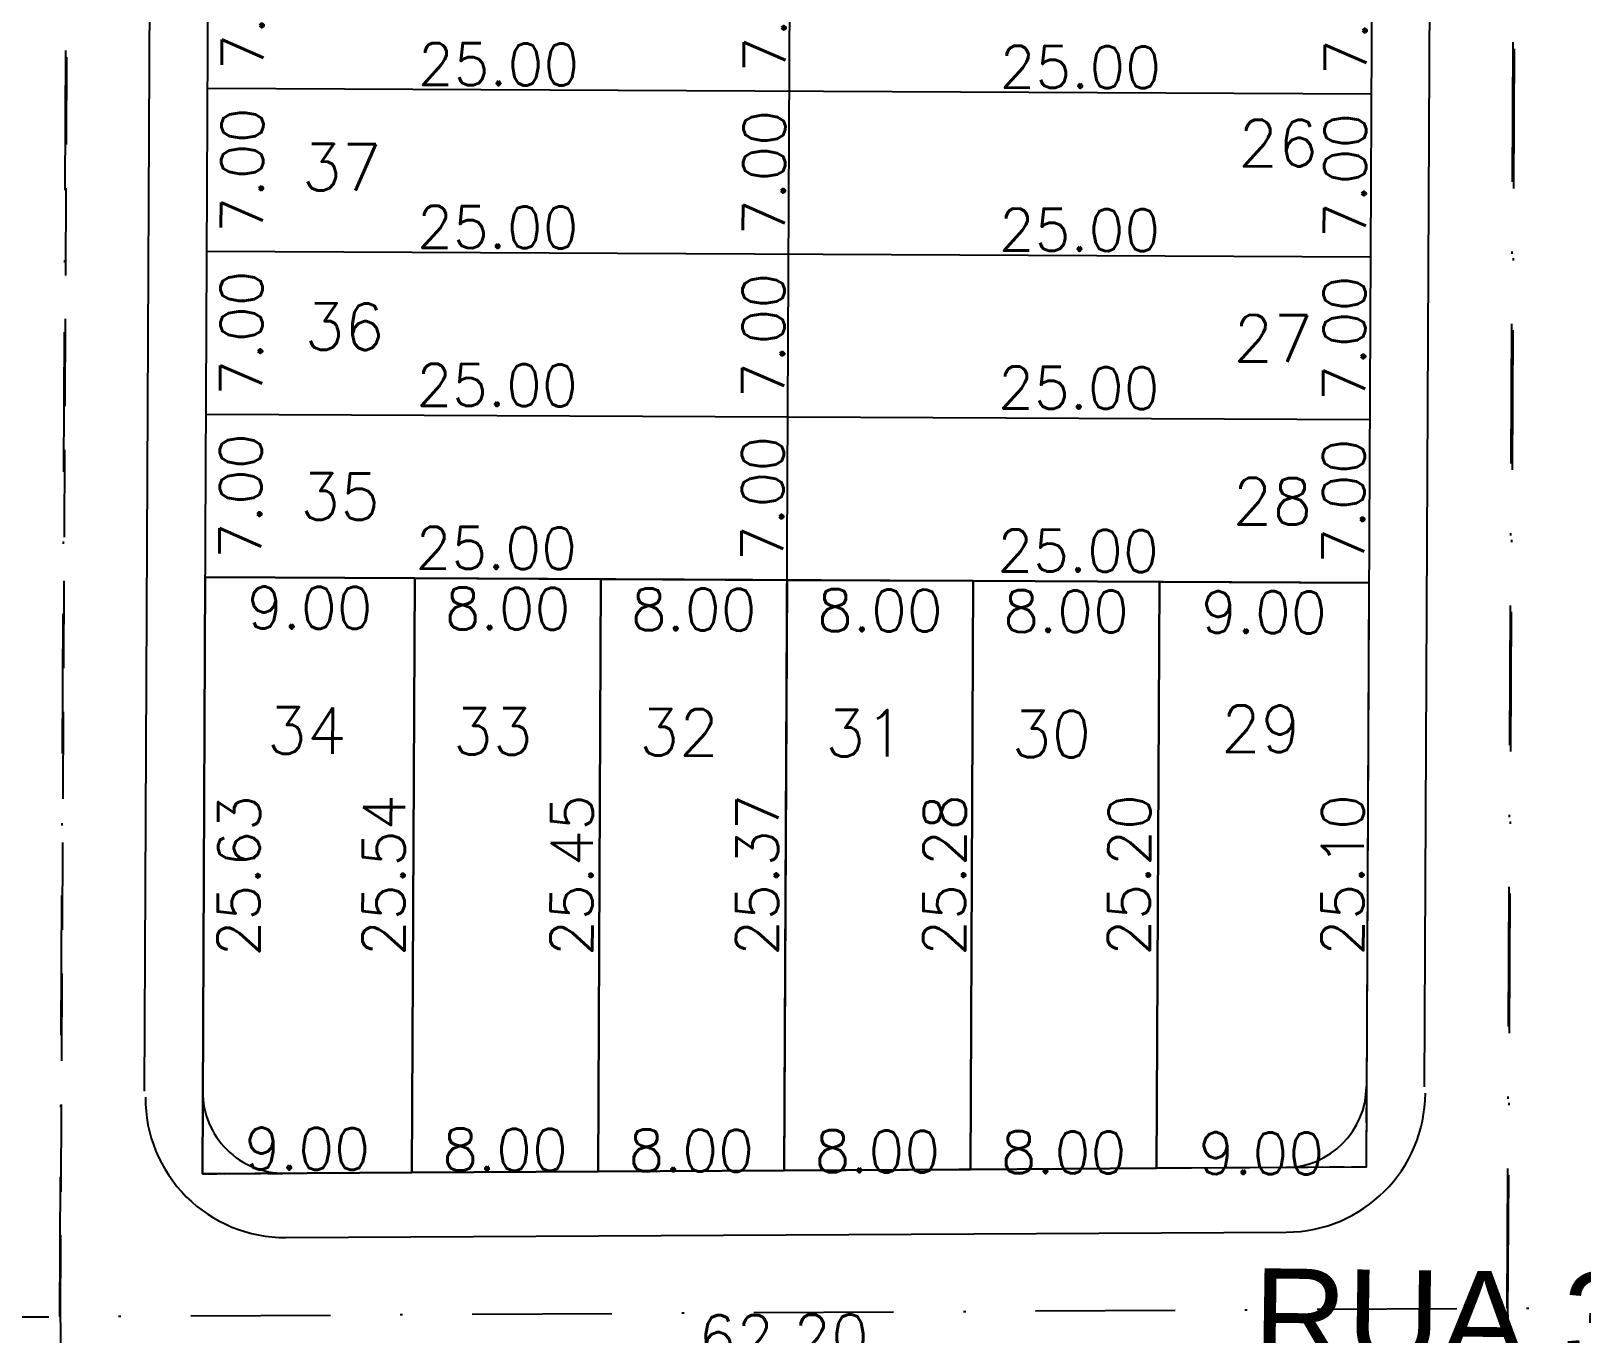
# Model space of a CAD drawing. Header units: millimetres. Extents: x -4430026 to 4783824, y 584 to 9593110.
# Drawn here: x 2183.2 to 2249.8, y 1505 to 1561 of the extents above; entities that cross this region are included whole.
import ezdxf
from ezdxf.enums import TextEntityAlignment as Align

# ---------------------------------------------------------------- set-up
doc = ezdxf.new("R2010")
doc.units = ezdxf.units.MM
for name, pattern in [('DASHDOT', [1, 0.5, -0.25, 0, -0.25]), ('HIDDEN', [0.375, 0.25, -0.125]), ('HIDDEN2', [0.1875, 0.125, -0.0625])]:
    doc.linetypes.add(name, pattern=pattern)
for name, color, linetype in [('boundary filipe', 6, 'Continuous'), ('BOUNDARY LOTES', 2, 'Continuous'), ('Calçada', 1, 'Continuous'), ('CANTOS', 9, 'HIDDEN'), ('Cota', 8, 'Continuous'), ('COTAS', 8, 'Continuous'), ('curvas', 4, 'Continuous'), ('EIXO DAS VIAS', 252, 'DASHDOT'), ('Lotes', 2, 'Continuous'), ('Nomes de Ruas', 3, 'Continuous'), ('Numero de lotes', 5, 'Continuous'), ('Projeção', 8, 'HIDDEN2'), ('QUADRA', 4, 'Continuous')]:
    doc.layers.add(name, color=color, linetype=linetype)
doc.styles.add('arcad1', font='romans.shx')
doc.styles.add('ARIAL', font='arial.ttf', dxfattribs={"height": 0.25})
doc.styles.add('ROMANS', font='romans.shx')
doc.dimstyles.new('BOLA100', dxfattribs={"dimscale": 0, "dimtxt": 1.9, "dimasz": 0.18, "dimexe": 0.18, "dimexo": 0.063, "dimgap": 0, "dimtad": 1, "dimzin": 4, "dimdsep": 46, "dimtxsty": 'ROMANS', "dimcen": 0.09, "dimse1": 1, "dimse2": 1, "dimsd1": 1, "dimsd2": 1, "dimclrt": 256, "dimaunit": 1, "dimadec": 4, "dimazin": 0, "dimtfac": 1.2, "dimtix": 1, "dimtmove": 2, "dimatfit": 3, "dimfxl": 1, "dimtvp": 2, "dimtolj": 1, "dimtzin": 4, "dimarcsym": 0})
doc.dimstyles.get("Standard").update_dxf_attribs({"dimtxt": 0.18, "dimasz": 0.18, "dimexe": 0.18, "dimexo": 0.0625, "dimgap": 0.09, "dimtad": 0, "dimtih": 1, "dimtoh": 1, "dimdec": 4, "dimzin": 0, "dimdsep": 46, "dimtxsty": 'Standard', "dimcen": 0.09, "dimadec": 0, "dimazin": 0, "dimtfac": 1, "dimtdec": 4, "dimtofl": 0, "dimtmove": 0, "dimatfit": 3, "dimfxl": 1, "dimtolj": 1, "dimtzin": 0, "dimarcsym": 0})

# ---------------------------------------------------------------- blocks, each defined once
blk = doc.blocks.new('*D14055')
at = {"layer": 'DEFPOINTS', "color": 0, "linetype": 'ByBlock'}
for p in [(2184.43, 1505.75), (2122.228, 1505.388), (2184.441, 1503.889)]:
    blk.add_point(p, dxfattribs=at)
at = {"layer": 'COTAS', "linetype": 'ByBlock', "insert": (2153.334, 1504.658), "char_height": 1.9, "attachment_point": 5, "rotation": 0.33364, "style": 'ROMANS'}
blk.add_mtext('\\A1;62.20', dxfattribs=at)
blk = doc.blocks.new('*D14056')
at = {"layer": 'DEFPOINTS', "color": 0, "linetype": 'ByBlock'}
for p in [(2184.43, 1505.75), (2246.633, 1506.112), (2246.644, 1504.104)]:
    blk.add_point(p, dxfattribs=at)
at = {"layer": 'COTAS', "linetype": 'ByBlock', "insert": (2215.538, 1504.873), "char_height": 1.9, "attachment_point": 5, "rotation": 0.33364, "style": 'ROMANS'}
blk.add_mtext('\\A1;62.20', dxfattribs=at)
blk = doc.blocks.new('*D14057')
at = {"layer": 'DEFPOINTS', "color": 0, "linetype": 'ByBlock'}
for p in [(2308.835, 1506.475), (2246.633, 1506.112), (2308.856, 1502.875)]:
    blk.add_point(p, dxfattribs=at)
at = {"layer": 'COTAS', "linetype": 'ByBlock', "insert": (2277.739, 1508.236), "char_height": 1.9, "attachment_point": 5, "rotation": 0.33364, "style": 'ROMANS'}
blk.add_mtext('\\A1;62.20', dxfattribs=at)
blk = doc.blocks.new('*D14069')
at = {"layer": 'DEFPOINTS', "color": 0, "linetype": 'ByBlock'}
for p in [(2185.456, 1722.27), (2184.43, 1505.75), (2186.709, 1505.739)]:
    blk.add_point(p, dxfattribs=at)
at = {"layer": 'COTAS', "linetype": 'ByBlock', "insert": (2186.272, 1614.004), "char_height": 1.9, "attachment_point": 5, "rotation": 89.72858, "style": 'ROMANS'}
blk.add_mtext('\\A1;216.52', dxfattribs=at)
blk = doc.blocks.new('*D14070')
at = {"layer": 'DEFPOINTS', "color": 0, "linetype": 'ByBlock'}
for p in [(2247.539, 1697.383), (2246.633, 1506.112), (2248.635, 1506.103)]:
    blk.add_point(p, dxfattribs=at)
at = {"layer": 'COTAS', "linetype": 'ByBlock', "insert": (2248.138, 1601.743), "char_height": 1.9, "attachment_point": 5, "rotation": 89.72858, "style": 'ROMANS'}
blk.add_mtext('\\A1;191.27', dxfattribs=at)
blk = doc.blocks.new('*D14195')
at = {"layer": 'DEFPOINTS', "color": 0, "linetype": 'ByBlock'}
for p in [(2184.43, 1505.75), (2122.228, 1505.388), (2184.442, 1503.742)]:
    blk.add_point(p, dxfattribs=at)
at = {"layer": 'COTAS', "linetype": 'ByBlock', "insert": (2153.335, 1504.511), "char_height": 1.9, "attachment_point": 5, "rotation": 0.33364, "style": 'ROMANS'}
blk.add_mtext('\\A1;62.20', dxfattribs=at)
blk = doc.blocks.new('*D9943')
at = {"layer": 'DEFPOINTS', "color": 0}
for p in [(2190.814, 1565.516), (2190.78, 1558.517), (2195.884, 1558.492)]:
    blk.add_point(p, dxfattribs=at)
at = {"layer": 'Cota', "color": 41, "insert": (2192.301, 1562.009), "char_height": 1.8, "attachment_point": 5, "rotation": 89.72858, "style": 'ROMANS'}
blk.add_mtext('\\A1;7.00', dxfattribs=at)
blk = doc.blocks.new('*D9944')
at = {"layer": 'DEFPOINTS', "color": 0}
for p in [(2190.78, 1558.517), (2190.747, 1551.517), (2195.851, 1551.492)]:
    blk.add_point(p, dxfattribs=at)
at = {"layer": 'Cota', "color": 41, "insert": (2192.268, 1555.009), "char_height": 1.8, "attachment_point": 5, "rotation": 89.72858, "style": 'ROMANS'}
blk.add_mtext('\\A1;7.00', dxfattribs=at)
blk = doc.blocks.new('*D9945')
at = {"layer": 'DEFPOINTS', "color": 0}
for p in [(2190.747, 1551.517), (2190.714, 1544.517), (2195.818, 1544.493)]:
    blk.add_point(p, dxfattribs=at)
at = {"layer": 'Cota', "color": 41, "insert": (2192.234, 1548.01), "char_height": 1.8, "attachment_point": 5, "rotation": 89.72858, "style": 'ROMANS'}
blk.add_mtext('\\A1;7.00', dxfattribs=at)
blk = doc.blocks.new('*D9946')
at = {"layer": 'DEFPOINTS', "color": 0}
for p in [(2190.714, 1544.517), (2190.681, 1537.517), (2195.785, 1537.493)]:
    blk.add_point(p, dxfattribs=at)
at = {"layer": 'Cota', "color": 41, "insert": (2192.201, 1541.01), "char_height": 1.8, "attachment_point": 5, "rotation": 89.72858, "style": 'ROMANS'}
blk.add_mtext('\\A1;7.00', dxfattribs=at)
blk = doc.blocks.new('*D9947')
at = {"layer": 'DEFPOINTS', "color": 0}
for p in [(2190.681, 1537.517), (2190.559, 1511.886), (2195.663, 1511.862)]:
    blk.add_point(p, dxfattribs=at)
at = {"layer": 'Cota', "color": 41, "insert": (2192.124, 1524.694), "char_height": 1.8, "attachment_point": 5, "rotation": 89.72858, "style": 'ROMANS'}
blk.add_mtext('\\A1;25.63', dxfattribs=at)
blk = doc.blocks.new('*D9966')
at = {"layer": 'DEFPOINTS', "color": 0}
for p in [(2213.245, 1565.41), (2213.211, 1558.41), (2218.315, 1558.386)]:
    blk.add_point(p, dxfattribs=at)
at = {"layer": 'Cota', "color": 41, "insert": (2214.732, 1561.903), "char_height": 1.8, "attachment_point": 5, "rotation": 89.72858, "style": 'ROMANS'}
blk.add_mtext('\\A1;7.00', dxfattribs=at)
blk = doc.blocks.new('*D9967')
at = {"layer": 'DEFPOINTS', "color": 0}
for p in [(2213.211, 1558.41), (2213.178, 1551.41), (2218.282, 1551.386)]:
    blk.add_point(p, dxfattribs=at)
at = {"layer": 'Cota', "color": 41, "insert": (2214.699, 1554.903), "char_height": 1.8, "attachment_point": 5, "rotation": 89.72858, "style": 'ROMANS'}
blk.add_mtext('\\A1;7.00', dxfattribs=at)
blk = doc.blocks.new('*D10439')
at = {"layer": 'DEFPOINTS', "color": 0}
for p in [(2213.178, 1551.41), (2213.145, 1544.41), (2218.249, 1544.386)]:
    blk.add_point(p, dxfattribs=at)
at = {"layer": 'Cota', "color": 41, "insert": (2214.665, 1547.903), "char_height": 1.8, "attachment_point": 5, "rotation": 89.72858, "style": 'ROMANS'}
blk.add_mtext('\\A1;7.00', dxfattribs=at)
blk = doc.blocks.new('*D10440')
at = {"layer": 'DEFPOINTS', "color": 0}
for p in [(2213.145, 1544.41), (2213.112, 1537.411), (2218.216, 1537.386)]:
    blk.add_point(p, dxfattribs=at)
at = {"layer": 'Cota', "color": 41, "insert": (2214.632, 1540.903), "char_height": 1.8, "attachment_point": 5, "rotation": 89.72858, "style": 'ROMANS'}
blk.add_mtext('\\A1;7.00', dxfattribs=at)
blk = doc.blocks.new('*D10459')
at = {"layer": 'DEFPOINTS', "color": 0}
for p in [(2238.209, 1565.292), (2238.176, 1558.292), (2243.28, 1558.268)]:
    blk.add_point(p, dxfattribs=at)
at = {"layer": 'Cota', "color": 41, "insert": (2239.696, 1561.785), "char_height": 1.8, "attachment_point": 5, "rotation": 89.72858, "style": 'ROMANS'}
blk.add_mtext('\\A1;7.00', dxfattribs=at)
blk = doc.blocks.new('*D10460')
at = {"layer": 'DEFPOINTS', "color": 0}
for p in [(2238.176, 1558.292), (2238.143, 1551.292), (2243.247, 1551.268)]:
    blk.add_point(p, dxfattribs=at)
at = {"layer": 'Cota', "color": 41, "insert": (2239.663, 1554.785), "char_height": 1.8, "attachment_point": 5, "rotation": 89.72858, "style": 'ROMANS'}
blk.add_mtext('\\A1;7.00', dxfattribs=at)
blk = doc.blocks.new('*D10461')
at = {"layer": 'DEFPOINTS', "color": 0}
for p in [(2238.143, 1551.292), (2238.11, 1544.292), (2243.213, 1544.268)]:
    blk.add_point(p, dxfattribs=at)
at = {"layer": 'Cota', "color": 41, "insert": (2239.63, 1547.785), "char_height": 1.8, "attachment_point": 5, "rotation": 89.72858, "style": 'ROMANS'}
blk.add_mtext('\\A1;7.00', dxfattribs=at)
blk = doc.blocks.new('*D10462')
at = {"layer": 'DEFPOINTS', "color": 0}
for p in [(2238.11, 1544.292), (2238.077, 1537.292), (2243.18, 1537.268)]:
    blk.add_point(p, dxfattribs=at)
at = {"layer": 'Cota', "color": 41, "insert": (2239.597, 1540.785), "char_height": 1.8, "attachment_point": 5, "rotation": 89.72858, "style": 'ROMANS'}
blk.add_mtext('\\A1;7.00', dxfattribs=at)
blk = doc.blocks.new('*D10463')
at = {"layer": 'DEFPOINTS', "color": 0}
for p in [(2190.681, 1537.517), (2199.681, 1537.474), (2199.658, 1532.591)]:
    blk.add_point(p, dxfattribs=at)
at = {"layer": 'Cota', "color": 41, "insert": (2195.175, 1536.212), "char_height": 1.8, "attachment_point": 5, "rotation": 359.72858, "style": 'ROMANS'}
blk.add_mtext('\\A1;9.00', dxfattribs=at)
blk = doc.blocks.new('*D10464')
at = {"layer": 'DEFPOINTS', "color": 0}
for p in [(2199.681, 1537.474), (2207.681, 1537.436), (2207.658, 1532.553)]:
    blk.add_point(p, dxfattribs=at)
at = {"layer": 'Cota', "color": 41, "insert": (2203.675, 1536.172), "char_height": 1.8, "attachment_point": 5, "rotation": 359.72858, "style": 'ROMANS'}
blk.add_mtext('\\A1;8.00', dxfattribs=at)
blk = doc.blocks.new('*D10465')
at = {"layer": 'DEFPOINTS', "color": 0}
for p in [(2207.681, 1537.436), (2215.681, 1537.398), (2215.657, 1532.515)]:
    blk.add_point(p, dxfattribs=at)
at = {"layer": 'Cota', "color": 41, "insert": (2211.675, 1536.134), "char_height": 1.8, "attachment_point": 5, "rotation": 359.72858, "style": 'ROMANS'}
blk.add_mtext('\\A1;8.00', dxfattribs=at)
blk = doc.blocks.new('*D10466')
at = {"layer": 'DEFPOINTS', "color": 0}
for p in [(2215.681, 1537.398), (2223.681, 1537.36), (2223.657, 1532.477)]:
    blk.add_point(p, dxfattribs=at)
at = {"layer": 'Cota', "color": 41, "insert": (2219.674, 1536.096), "char_height": 1.8, "attachment_point": 5, "rotation": 359.72858, "style": 'ROMANS'}
blk.add_mtext('\\A1;8.00', dxfattribs=at)
blk = doc.blocks.new('*D10467')
at = {"layer": 'DEFPOINTS', "color": 0}
for p in [(2223.681, 1537.36), (2231.68, 1537.323), (2231.657, 1532.439)]:
    blk.add_point(p, dxfattribs=at)
at = {"layer": 'Cota', "color": 41, "insert": (2227.674, 1536.058), "char_height": 1.8, "attachment_point": 5, "rotation": 359.72858, "style": 'ROMANS'}
blk.add_mtext('\\A1;8.00', dxfattribs=at)
blk = doc.blocks.new('*D10468')
at = {"layer": 'DEFPOINTS', "color": 0}
for p in [(2231.68, 1537.323), (2240.68, 1537.28), (2240.657, 1532.397)]:
    blk.add_point(p, dxfattribs=at)
at = {"layer": 'Cota', "color": 41, "insert": (2236.174, 1536.018), "char_height": 1.8, "attachment_point": 5, "rotation": 359.72858, "style": 'ROMANS'}
blk.add_mtext('\\A1;9.00', dxfattribs=at)
blk = doc.blocks.new('*D10469')
at = {"layer": 'DEFPOINTS', "color": 0}
for p in [(2190.559, 1511.796), (2199.559, 1511.848), (2199.548, 1509.342)]:
    blk.add_point(p, dxfattribs=at)
at = {"layer": 'Cota', "color": 41, "insert": (2195.065, 1512.963), "char_height": 1.8, "attachment_point": 5, "rotation": 359.72858, "style": 'ROMANS'}
blk.add_mtext('\\A1;9.00', dxfattribs=at)
blk = doc.blocks.new('*D10470')
at = {"layer": 'DEFPOINTS', "color": 0}
for p in [(2199.559, 1511.848), (2207.56, 1511.895), (2207.547, 1509.304)]:
    blk.add_point(p, dxfattribs=at)
at = {"layer": 'Cota', "color": 41, "insert": (2203.565, 1512.923), "char_height": 1.8, "attachment_point": 5, "rotation": 359.72858, "style": 'ROMANS'}
blk.add_mtext('\\A1;8.00', dxfattribs=at)
blk = doc.blocks.new('*D10471')
at = {"layer": 'DEFPOINTS', "color": 0}
for p in [(2207.56, 1511.895), (2215.56, 1511.941), (2215.547, 1509.266)]:
    blk.add_point(p, dxfattribs=at)
at = {"layer": 'Cota', "color": 41, "insert": (2211.564, 1512.885), "char_height": 1.8, "attachment_point": 5, "rotation": 359.72858, "style": 'ROMANS'}
blk.add_mtext('\\A1;8.00', dxfattribs=at)
blk = doc.blocks.new('*D10472')
at = {"layer": 'DEFPOINTS', "color": 0}
for p in [(2215.56, 1511.941), (2223.56, 1511.988), (2223.547, 1509.228)]:
    blk.add_point(p, dxfattribs=at)
at = {"layer": 'Cota', "color": 41, "insert": (2219.564, 1512.847), "char_height": 1.8, "attachment_point": 5, "rotation": 359.72858, "style": 'ROMANS'}
blk.add_mtext('\\A1;8.00', dxfattribs=at)
blk = doc.blocks.new('*D10473')
at = {"layer": 'DEFPOINTS', "color": 0}
for p in [(2223.56, 1511.988), (2231.561, 1512.034), (2231.547, 1509.191)]:
    blk.add_point(p, dxfattribs=at)
at = {"layer": 'Cota', "color": 41, "insert": (2227.564, 1512.809), "char_height": 1.8, "attachment_point": 5, "rotation": 359.72858, "style": 'ROMANS'}
blk.add_mtext('\\A1;8.00', dxfattribs=at)
blk = doc.blocks.new('*D10474')
at = {"layer": 'DEFPOINTS', "color": 0}
for p in [(2231.561, 1512.034), (2240.561, 1512.087), (2240.547, 1509.148)]:
    blk.add_point(p, dxfattribs=at)
at = {"layer": 'Cota', "color": 41, "insert": (2236.064, 1512.769), "char_height": 1.8, "attachment_point": 5, "rotation": 359.72858, "style": 'ROMANS'}
blk.add_mtext('\\A1;9.00', dxfattribs=at)
blk = doc.blocks.new('*D10475')
at = {"layer": 'DEFPOINTS', "color": 0}
for p in [(2199.681, 1537.474), (2199.56, 1511.938), (2201.891, 1511.927)]:
    blk.add_point(p, dxfattribs=at)
at = {"layer": 'Cota', "color": 41, "insert": (2198.352, 1524.712), "char_height": 1.8, "attachment_point": 5, "rotation": 89.72858, "style": 'ROMANS'}
blk.add_mtext('\\A1;25.54', dxfattribs=at)
blk = doc.blocks.new('*D10476')
at = {"layer": 'DEFPOINTS', "color": 0}
for p in [(2207.681, 1537.436), (2207.56, 1511.985), (2209.97, 1511.974)]:
    blk.add_point(p, dxfattribs=at)
at = {"layer": 'Cota', "color": 41, "insert": (2206.43, 1524.716), "char_height": 1.8, "attachment_point": 5, "rotation": 89.72858, "style": 'ROMANS'}
blk.add_mtext('\\A1;25.45', dxfattribs=at)
blk = doc.blocks.new('*D10477')
at = {"layer": 'DEFPOINTS', "color": 0}
for p in [(2215.681, 1537.398), (2215.56, 1512.032), (2217.94, 1512.02)]:
    blk.add_point(p, dxfattribs=at)
at = {"layer": 'Cota', "color": 41, "insert": (2214.401, 1524.721), "char_height": 1.8, "attachment_point": 5, "rotation": 89.72858, "style": 'ROMANS'}
blk.add_mtext('\\A1;25.37', dxfattribs=at)
blk = doc.blocks.new('*D10478')
at = {"layer": 'DEFPOINTS', "color": 0}
for p in [(2223.681, 1537.36), (2223.561, 1512.078), (2225.986, 1512.067)]:
    blk.add_point(p, dxfattribs=at)
at = {"layer": 'Cota', "color": 41, "insert": (2222.446, 1524.725), "char_height": 1.8, "attachment_point": 5, "rotation": 89.72858, "style": 'ROMANS'}
blk.add_mtext('\\A1;25.28', dxfattribs=at)
blk = doc.blocks.new('*D10479')
at = {"layer": 'DEFPOINTS', "color": 0}
for p in [(2231.68, 1537.323), (2231.561, 1512.125), (2233.922, 1512.114)]:
    blk.add_point(p, dxfattribs=at)
at = {"layer": 'Cota', "color": 41, "insert": (2230.382, 1524.73), "char_height": 1.8, "attachment_point": 5, "rotation": 89.72858, "style": 'ROMANS'}
blk.add_mtext('\\A1;25.20', dxfattribs=at)
blk = doc.blocks.new('*D10480')
at = {"layer": 'DEFPOINTS', "color": 0}
for p in [(2240.68, 1537.28), (2240.561, 1512.177), (2243.097, 1512.165)]:
    blk.add_point(p, dxfattribs=at)
at = {"layer": 'Cota', "color": 41, "insert": (2239.556, 1524.734), "char_height": 1.8, "attachment_point": 5, "rotation": 89.72858, "style": 'ROMANS'}
blk.add_mtext('\\A1;25.10', dxfattribs=at)
blk = doc.blocks.new('*D10511')
at = {"layer": 'DEFPOINTS', "color": 0}
for p in [(2190.742, 1550.498), (2215.742, 1550.38), (2215.735, 1548.904)]:
    blk.add_point(p, dxfattribs=at)
at = {"layer": 'Cota', "color": 41, "insert": (2203.252, 1552.563), "char_height": 1.8, "attachment_point": 5, "rotation": 359.72858, "style": 'ROMANS'}
blk.add_mtext('\\A1;25.00', dxfattribs=at)
blk = doc.blocks.new('*D10512')
at = {"layer": 'DEFPOINTS', "color": 0}
for p in [(2215.742, 1550.38), (2240.742, 1550.261), (2240.735, 1548.785)]:
    blk.add_point(p, dxfattribs=at)
at = {"layer": 'Cota', "color": 41, "insert": (2228.252, 1552.445), "char_height": 1.8, "attachment_point": 5, "rotation": 359.72858, "style": 'ROMANS'}
blk.add_mtext('\\A1;25.00', dxfattribs=at)
blk = doc.blocks.new('*D10513')
at = {"layer": 'DEFPOINTS', "color": 0}
for p in [(2190.776, 1557.498), (2215.775, 1557.38), (2215.768, 1555.904)]:
    blk.add_point(p, dxfattribs=at)
at = {"layer": 'Cota', "color": 41, "insert": (2203.285, 1559.563), "char_height": 1.8, "attachment_point": 5, "rotation": 359.72858, "style": 'ROMANS'}
blk.add_mtext('\\A1;25.00', dxfattribs=at)
blk = doc.blocks.new('*D10514')
at = {"layer": 'DEFPOINTS', "color": 0}
for p in [(2215.775, 1557.38), (2240.775, 1557.261), (2240.768, 1555.785)]:
    blk.add_point(p, dxfattribs=at)
at = {"layer": 'Cota', "color": 41, "insert": (2228.285, 1559.444), "char_height": 1.8, "attachment_point": 5, "rotation": 359.72858, "style": 'ROMANS'}
blk.add_mtext('\\A1;25.00', dxfattribs=at)
blk = doc.blocks.new('*D10523')
at = {"layer": 'DEFPOINTS', "color": 0}
for p in [(2190.71, 1543.712), (2215.71, 1543.593), (2215.703, 1542.117)]:
    blk.add_point(p, dxfattribs=at)
at = {"layer": 'Cota', "color": 41, "insert": (2203.22, 1545.777), "char_height": 1.8, "attachment_point": 5, "rotation": 359.72858, "style": 'ROMANS'}
blk.add_mtext('\\A1;25.00', dxfattribs=at)
blk = doc.blocks.new('*D10524')
at = {"layer": 'DEFPOINTS', "color": 0}
for p in [(2215.71, 1543.593), (2240.71, 1543.475), (2240.703, 1541.999)]:
    blk.add_point(p, dxfattribs=at)
at = {"layer": 'Cota', "color": 41, "insert": (2228.22, 1545.658), "char_height": 1.8, "attachment_point": 5, "rotation": 359.72858, "style": 'ROMANS'}
blk.add_mtext('\\A1;25.00', dxfattribs=at)
blk = doc.blocks.new('*D10525')
at = {"layer": 'DEFPOINTS', "color": 0}
for p in [(2190.677, 1536.712), (2215.677, 1536.593), (2215.67, 1535.117)]:
    blk.add_point(p, dxfattribs=at)
at = {"layer": 'Cota', "color": 41, "insert": (2203.187, 1538.777), "char_height": 1.8, "attachment_point": 5, "rotation": 359.72858, "style": 'ROMANS'}
blk.add_mtext('\\A1;25.00', dxfattribs=at)
blk = doc.blocks.new('*D10526')
at = {"layer": 'DEFPOINTS', "color": 0}
for p in [(2215.677, 1536.593), (2240.677, 1536.475), (2240.67, 1534.999)]:
    blk.add_point(p, dxfattribs=at)
at = {"layer": 'Cota', "color": 41, "insert": (2228.187, 1538.658), "char_height": 1.8, "attachment_point": 5, "rotation": 359.72858, "style": 'ROMANS'}
blk.add_mtext('\\A1;25.00', dxfattribs=at)

msp = doc.modelspace()

# ---------------------------------------------------------------- linework, layer by layer
at = {"layer": 'boundary filipe', "linetype": 'ByBlock', "elevation": 2.439}
msp.add_lwpolyline([(2190.559, 1511.886), (2191.506, 1711.791), (2241.506, 1711.554), (2240.561, 1512.177), (2190.559, 1511.886)], close=True, dxfattribs=at)
at = {"layer": 'BOUNDARY LOTES', "elevation": 2.439}
for points in [[(2199.681, 1537.474), (2190.681, 1537.517), (2190.559, 1511.886), (2199.56, 1511.938)], [(2199.681, 1537.474), (2207.681, 1537.436), (2207.56, 1511.985), (2199.56, 1511.933)], [(2199.681, 1537.474), (2207.681, 1537.436), (2207.56, 1511.985), (2199.56, 1511.938)], [(2207.681, 1537.436), (2199.681, 1537.474), (2199.56, 1511.938), (2207.56, 1511.985)], [(2207.681, 1537.436), (2215.681, 1537.398), (2215.56, 1512.032), (2207.56, 1511.985)], [(2207.681, 1537.436), (2215.681, 1537.398), (2215.56, 1512.032), (2207.56, 1511.985)], [(2215.681, 1537.398), (2207.681, 1537.436), (2207.56, 1511.985), (2215.56, 1512.032)], [(2215.681, 1537.398), (2223.681, 1537.36), (2223.561, 1512.078), (2215.56, 1512.026)], [(2223.681, 1537.36), (2215.681, 1537.398), (2215.56, 1512.032), (2223.561, 1512.078)], [(2223.681, 1537.36), (2231.68, 1537.323), (2231.561, 1512.125), (2223.561, 1512.078)], [(2231.68, 1537.323), (2223.681, 1537.36), (2223.561, 1512.078), (2231.561, 1512.125)], [(2231.68, 1537.323), (2240.68, 1537.28), (2240.561, 1512.177), (2231.561, 1512.125)]]:
    msp.add_lwpolyline(points, close=True, dxfattribs=at)
at = {"layer": 'Calçada'}
for p, q in [((2188.076, 1515.435, 2.439), (2188.99, 1708.303, 2.439)), ((2243.078, 1515.629, 2.439), (2243.989, 1708.043, 2.439))]:
    msp.add_line(p, q, dxfattribs=at)
at = {"layer": 'Calçada', "lineweight": -3}
msp.add_line((2194.141, 1509.147), (2237.143, 1509.38), dxfattribs=at)
msp.add_line((2194.141, 1509.147), (2237.143, 1509.38), dxfattribs=at)
for centre, start, end in [((2194.109, 1515.147), 179.70531, 270.31037), ((2194.109, 1515.147), 179.70531, 270.31037), ((2237.11, 1515.38), 270.31037, 359.70531), ((2237.11, 1515.38), 270.31037, 359.70531)]:
    msp.add_arc(centre, 6, start, end, dxfattribs=at)
at = {"layer": 'CANTOS', "ltscale": 2.5, "elevation": 2.439}
for points in [[(2240.578, 1515.64), (2240.561, 1512.177), (2237.098, 1512.157)], [(2190.576, 1515.423), (2190.559, 1511.886), (2194.097, 1511.907)]]:
    msp.add_lwpolyline(points, dxfattribs=at)
at = {"layer": 'curvas', "elevation": 2.439}
msp.add_lwpolyline([(2190.681, 1537.517), (2199.681, 1537.474), (2199.56, 1511.938), (2190.559, 1511.886)], close=True, dxfattribs=at)
at = {"layer": 'curvas'}
for centre, start, end in [((2237.078, 1515.657, 2.439), 270.33364, 359.72858), ((2194.076, 1515.407, 2.439), 179.72858, 270.33364)]:
    msp.add_arc(centre, 3.5, start, end, dxfattribs=at)
at = {"layer": 'EIXO DAS VIAS', "ltscale": 10}
for p, q in [((2246.662, 1505.831, 103.708), (2246.083, 1393.408, 103.708)), ((2184.459, 1505.494, 103.708), (2184, 1416.221, 103.708))]:
    msp.add_line(p, q, dxfattribs=at)
at = {"layer": 'Lotes'}
for p, q in [((2215.56, 1512.032, 2.439), (2216.506, 1711.673, 2.439)), ((2240.78, 1558.28, 2.439), (2190.78, 1558.517, 2.439)), ((2240.747, 1551.28, 2.439), (2190.747, 1551.517, 2.439)), ((2240.713, 1544.28, 2.439), (2190.714, 1544.517, 2.439)), ((2240.68, 1537.28, 2.439), (2190.681, 1537.517, 2.439)), ((2240.68, 1537.28, 2.439), (2190.681, 1537.517, 2.439)), ((2199.56, 1511.938, 2.439), (2199.681, 1537.474, 2.439)), ((2207.56, 1511.985, 2.439), (2207.681, 1537.436, 2.439)), ((2223.561, 1512.078, 2.439), (2223.681, 1537.36, 2.439)), ((2231.561, 1512.125, 2.439), (2231.68, 1537.323, 2.439))]:
    msp.add_line(p, q, dxfattribs=at)
at = {"layer": 'Projeção', "linetype": 'DASHDOT', "ltscale": 12}
for p, q in [((2184.43, 1505.75, 2.439), (2186.539, 1950.968, 2.439)), ((2246.633, 1506.112, 2.439), (2247.633, 1717.226, 2.439)), ((2246.662, 1505.831, 103.708), (2247.166, 1603.953, 103.708)), ((1669.767, 1502.753, 2.439), (2314.916, 1506.51, 2.439))]:
    msp.add_line(p, q, dxfattribs=at)
at = {"layer": 'Projeção', "linetype": 'HIDDEN', "ltscale": 15}
msp.add_line((2184.459, 1505.494, 103.708), (2184.971, 1605.065, 103.708), dxfattribs=at)
at = {"layer": 'QUADRA', "elevation": 2.439}
msp.add_lwpolyline([(2190.559, 1511.886), (2191.506, 1711.791), (2241.506, 1711.554), (2240.561, 1512.177), (2190.559, 1511.886)], close=True, dxfattribs=at)

# ---------------------------------------------------------------- texts
at = {"layer": 'Nomes de Ruas', "extrusion": (-0.084173, 0.020544, 0.996239), "style": 'ARIAL'}
msp.add_text('RUA 36  .', height=4, rotation=102.96746, dxfattribs=at).set_placement((-1995.716, 1819.803, -158.269), align=Align.MIDDLE_CENTER)
at = {"layer": 'Numero de lotes', "style": 'arcad1'}
for s, p in [('26', (2236.786, 1556.174, 2.439)), ('37', (2196.545, 1555.136, 2.439)), ('36', (2196.664, 1548.288, 2.439)), ('27', (2236.575, 1547.786, 2.439)), ('35', (2196.477, 1540.986, 2.439)), ('28', (2236.541, 1540.786, 2.439)), ('34', (2195.044, 1530.933, 2.439)), ('33', (2203.043, 1530.895, 2.439)), ('32', (2211.043, 1530.857, 2.439)), ('31', (2219.043, 1530.819, 2.439)), ('30', (2227.043, 1530.781, 2.439)), ('29', (2236.044, 1531.01, 2.439))]:
    msp.add_text(s, height=2, rotation=359.72858, dxfattribs=at).set_placement(p, align=Align.MIDDLE_CENTER)

# ---------------------------------------------------------------- dimensions: what is measured, and where the dimension line sits
at = {"layer": 'Cota'}
for base, p1, p2, angle, picture, middle in [((2195.884, 1558.492, 2.439), (2190.814, 1565.516, 2.439), (2190.78, 1558.517, 2.439), 89.72858, '*D9943', (2192.301, 1562.009, 2.439)), ((2218.315, 1558.386, 2.439), (2213.245, 1565.41, 2.439), (2213.211, 1558.41, 2.439), 89.72858, '*D9966', (2214.732, 1561.903, 2.439)), ((2243.28, 1558.268, 2.439), (2238.209, 1565.292, 2.439), (2238.176, 1558.292, 2.439), 89.72858, '*D10459', (2239.696, 1561.785, 2.439)), ((2240.768, 1555.785, 2.439), (2215.775, 1557.38, 2.439), (2240.775, 1557.261, 2.439), 179.72858, '*D10514', (2228.285, 1559.444, 2.439)), ((2195.851, 1551.492, 2.439), (2190.78, 1558.517, 2.439), (2190.747, 1551.517, 2.439), 89.72858, '*D9944', (2192.268, 1555.009, 2.439)), ((2218.282, 1551.386, 2.439), (2213.211, 1558.41, 2.439), (2213.178, 1551.41, 2.439), 89.72858, '*D9967', (2214.699, 1554.903, 2.439)), ((2243.247, 1551.268, 2.439), (2238.176, 1558.292, 2.439), (2238.143, 1551.292, 2.439), 89.72858, '*D10460', (2239.663, 1554.785, 2.439)), ((2240.735, 1548.785, 2.439), (2215.742, 1550.38, 2.439), (2240.742, 1550.261, 2.439), 179.72858, '*D10512', (2228.252, 1552.445, 2.439)), ((2195.818, 1544.493, 2.439), (2190.747, 1551.517, 2.439), (2190.714, 1544.517, 2.439), 89.72858, '*D9945', (2192.234, 1548.01, 2.439)), ((2218.249, 1544.386, 2.439), (2213.178, 1551.41, 2.439), (2213.145, 1544.41, 2.439), 89.72858, '*D10439', (2214.665, 1547.903, 2.439)), ((2243.213, 1544.268, 2.439), (2238.143, 1551.292, 2.439), (2238.11, 1544.292, 2.439), 89.72858, '*D10461', (2239.63, 1547.785, 2.439)), ((2240.703, 1541.999, 2.439), (2215.71, 1543.593, 2.439), (2240.71, 1543.475, 2.439), 179.72858, '*D10524', (2228.22, 1545.658, 2.439)), ((2195.785, 1537.493, 2.439), (2190.714, 1544.517, 2.439), (2190.681, 1537.517, 2.439), 89.72858, '*D9946', (2192.201, 1541.01, 2.439)), ((2218.216, 1537.386, 2.439), (2213.145, 1544.41, 2.439), (2213.112, 1537.411, 2.439), 89.72858, '*D10440', (2214.632, 1540.903, 2.439)), ((2243.18, 1537.268, 2.439), (2238.11, 1544.292, 2.439), (2238.077, 1537.292, 2.439), 89.72858, '*D10462', (2239.597, 1540.785, 2.439)), ((2240.67, 1534.999, 2.439), (2215.677, 1536.593, 2.439), (2240.677, 1536.475, 2.439), 179.72858, '*D10526', (2228.187, 1538.658, 2.439)), ((2195.663, 1511.862, 2.439), (2190.681, 1537.517, 2.439), (2190.559, 1511.886, 2.439), 89.72858, '*D9947', (2192.124, 1524.694, 2.439)), ((2199.658, 1532.591, 2.439), (2190.681, 1537.517, 2.439), (2199.681, 1537.474, 2.439), 359.72858, '*D10463', (2195.175, 1536.212, 2.439)), ((2201.891, 1511.927, 2.439), (2199.681, 1537.474, 2.439), (2199.56, 1511.938, 2.439), 89.72858, '*D10475', (2198.352, 1524.712, 2.439)), ((2207.658, 1532.553, 2.439), (2199.681, 1537.474, 2.439), (2207.681, 1537.436, 2.439), 359.72858, '*D10464', (2203.675, 1536.172, 2.439)), ((2209.97, 1511.974, 2.439), (2207.681, 1537.436, 2.439), (2207.56, 1511.985, 2.439), 89.72858, '*D10476', (2206.43, 1524.716, 2.439)), ((2215.657, 1532.515, 2.439), (2207.681, 1537.436, 2.439), (2215.681, 1537.398, 2.439), 359.72858, '*D10465', (2211.675, 1536.134, 2.439)), ((2217.94, 1512.02, 2.439), (2215.681, 1537.398, 2.439), (2215.56, 1512.032, 2.439), 89.72858, '*D10477', (2214.401, 1524.721, 2.439)), ((2223.657, 1532.477, 2.439), (2215.681, 1537.398, 2.439), (2223.681, 1537.36, 2.439), 359.72858, '*D10466', (2219.674, 1536.096, 2.439)), ((2225.986, 1512.067, 2.439), (2223.681, 1537.36, 2.439), (2223.561, 1512.078, 2.439), 89.72858, '*D10478', (2222.446, 1524.725, 2.439)), ((2231.657, 1532.439, 2.439), (2223.681, 1537.36, 2.439), (2231.68, 1537.323, 2.439), 359.72858, '*D10467', (2227.674, 1536.058, 2.439)), ((2233.922, 1512.114, 2.439), (2231.68, 1537.323, 2.439), (2231.561, 1512.125, 2.439), 89.72858, '*D10479', (2230.382, 1524.73, 2.439)), ((2240.657, 1532.397, 2.439), (2231.68, 1537.323, 2.439), (2240.68, 1537.28, 2.439), 359.72858, '*D10468', (2236.174, 1536.018, 2.439)), ((2243.097, 1512.165, 2.439), (2240.68, 1537.28, 2.439), (2240.561, 1512.177, 2.439), 89.72858, '*D10480', (2239.556, 1524.734, 2.439)), ((2199.548, 1509.342, 2.439), (2190.559, 1511.796, 2.439), (2199.559, 1511.848, 2.439), 359.72858, '*D10469', (2195.065, 1512.963, 2.439)), ((2207.547, 1509.304, 2.439), (2199.559, 1511.848, 2.439), (2207.56, 1511.895, 2.439), 359.72858, '*D10470', (2203.565, 1512.923, 2.439)), ((2215.547, 1509.266, 2.439), (2207.56, 1511.895, 2.439), (2215.56, 1511.941, 2.439), 359.72858, '*D10471', (2211.564, 1512.885, 2.439)), ((2223.547, 1509.228, 2.439), (2215.56, 1511.941, 2.439), (2223.56, 1511.988, 2.439), 359.72858, '*D10472', (2219.564, 1512.847, 2.439)), ((2231.547, 1509.191, 2.439), (2223.56, 1511.988, 2.439), (2231.561, 1512.034, 2.439), 359.72858, '*D10473', (2227.564, 1512.809, 2.439)), ((2240.547, 1509.148, 2.439), (2231.561, 1512.034, 2.439), (2240.561, 1512.087, 2.439), 359.72858, '*D10474', (2236.064, 1512.769, 2.439))]:
    dim = msp.add_linear_dim(base=base, p1=p1, p2=p2, angle=angle, dimstyle='Standard', override={"dimtxt": 1.8, "dimexo": 0.063, "dimgap": 0, "dimtih": 0, "dimtoh": 0, "dimdec": 2, "dimzin": 4, "dimtxsty": 'ROMANS', "dimse1": 1, "dimse2": 1, "dimsd1": 1, "dimsd2": 1, "dimclrt": 41, "dimtfac": 1.2, "dimtdec": 2, "dimtix": 1, "dimtofl": 1, "dimtmove": 2, "dimfxl": 0.18, "dimfxlon": 1, "dimtvp": 2, "dimtzin": 4}, dxfattribs=at)
    dim.commit()
    dim.dimension.update_dxf_attribs({"geometry": picture, "text_midpoint": middle})
for p1, p2, picture, middle in [((2190.776, 1557.498, 2.439), (2215.775, 1557.38, 2.439), '*D10513', (2203.285, 1559.563, 2.439)), ((2190.742, 1550.498, 2.439), (2215.742, 1550.38, 2.439), '*D10511', (2203.252, 1552.563, 2.439)), ((2190.71, 1543.712, 2.439), (2215.71, 1543.593, 2.439), '*D10523', (2203.22, 1545.777, 2.439)), ((2190.677, 1536.712, 2.439), (2215.677, 1536.593, 2.439), '*D10525', (2203.187, 1538.777, 2.439))]:
    dim = msp.add_aligned_dim(p1=p1, p2=p2, distance=-1.476, dimstyle='Standard', override={"dimtxt": 1.8, "dimexo": 0.063, "dimgap": 0, "dimtih": 0, "dimtoh": 0, "dimdec": 2, "dimzin": 4, "dimtxsty": 'ROMANS', "dimse1": 1, "dimse2": 1, "dimsd1": 1, "dimsd2": 1, "dimclrt": 41, "dimtfac": 1.2, "dimtdec": 2, "dimtix": 1, "dimtofl": 1, "dimtmove": 2, "dimfxl": 0.18, "dimfxlon": 1, "dimtvp": 2, "dimtzin": 4}, dxfattribs=at)
    dim.commit()
    dim.dimension.update_dxf_attribs({"geometry": picture, "text_midpoint": middle})
at = {"layer": 'COTAS', "linetype": 'ByBlock'}
for p1, p2, distance, picture, middle in [((2185.456, 1722.27, 2.439), (2184.43, 1505.75, 2.439), 2.279, '*D14069', (2186.272, 1614.004, 2.439)), ((2247.539, 1697.383, 2.439), (2246.633, 1506.112, 2.439), 2.002, '*D14070', (2248.138, 1601.743, 2.439)), ((2122.228, 1505.388, 2.439), (2184.43, 1505.75, 2.439), -1.861, '*D14055', (2153.334, 1504.658, 2.439)), ((2122.228, 1505.388, 2.439), (2184.43, 1505.75, 2.439), -2.008, '*D14195', (2153.335, 1504.511, 2.439)), ((2184.43, 1505.75, 2.439), (2246.633, 1506.112, 2.439), -2.008, '*D14056', (2215.538, 1504.873, 2.439))]:
    dim = msp.add_aligned_dim(p1=p1, p2=p2, distance=distance, dimstyle='BOLA100', override={"dimscale": 1, "dimfxl": 0.18}, dxfattribs=at)
    dim.commit()
    dim.dimension.update_dxf_attribs({"geometry": picture, "text_midpoint": middle})
dim = msp.add_linear_dim(base=(2308.856, 1502.875, 2.439), p1=(2246.633, 1506.112, 2.439), p2=(2308.835, 1506.475, 2.439), angle=0.33364, dimstyle='BOLA100', override={"dimscale": 1, "dimfxl": 0.18}, dxfattribs=at)
dim.commit()
dim.dimension.update_dxf_attribs({"geometry": '*D14057', "text_midpoint": (2277.739, 1508.236, 2.439), "dimtype": 161})

doc.saveas('drawing.dxf')
